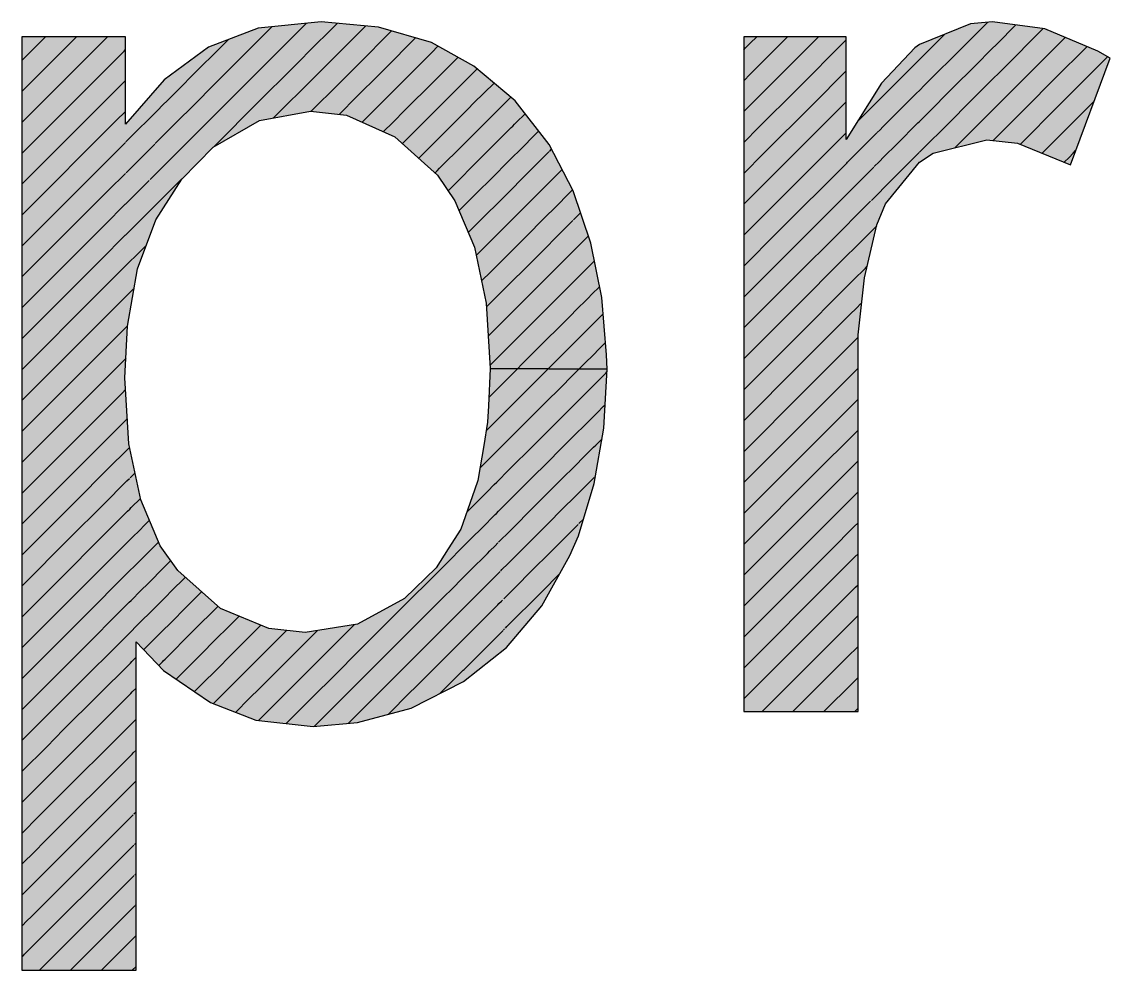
# Model space of a CAD drawing. Extents: x -15895 to 12929, y -2522 to 15173.
# Drawn here: x -9002.46 to -8990.01, y 11062.97 to 11073.81 of the extents above; entities that cross this region are included whole.
import ezdxf

# ---------------------------------------------------------------- set-up
doc = ezdxf.new("R2010")
doc.units = 0
doc.layers.add('MTH-CARIMBO-TXT1', color=1, linetype='Continuous')

msp = doc.modelspace()

# ---------------------------------------------------------------- linework, layer by layer
at = {"layer": 'MTH-CARIMBO-TXT1', "linetype": 'Continuous'}
for p, q in [((-8991.591, 11073.632), (-8991.415, 11073.808)), ((-8999.755, 11073.601), (-8999.601, 11073.754)), ((-8999.75, 11073.252), (-8999.206, 11073.796)), ((-8998.996, 11073.652), (-8998.852, 11073.796)), ((-8998.92, 11073.375), (-8998.528, 11073.766)), ((-8998.357, 11073.584), (-8998.232, 11073.709)), ((-8991.308, 11073.562), (-8991.093, 11073.776)), ((-8991.248, 11073.268), (-8990.783, 11073.734)), ((-9002.461, 11072.662), (-9001.482, 11073.641)), ((-9002.461, 11073.015), (-9001.835, 11073.641)), ((-9002.461, 11073.369), (-9002.189, 11073.641)), ((-9000.318, 11073.39), (-9000.102, 11073.606)), ((-8999.842, 11073.513), (-8999.755, 11073.601)), ((-8999.376, 11073.272), (-8999.066, 11073.582)), ((-8999.066, 11073.582), (-8998.996, 11073.652)), ((-8998.492, 11073.448), (-8998.357, 11073.584)), ((-8998.311, 11073.276), (-8997.959, 11073.628)), ((-8994.184, 11073.514), (-8994.131, 11073.567)), ((-8994.131, 11073.567), (-8994.057, 11073.641)), ((-8993.955, 11073.39), (-8993.704, 11073.641)), ((-8993.778, 11073.213), (-8993.35, 11073.641)), ((-8993.601, 11073.036), (-8993.033, 11073.605)), ((-8992.177, 11073.4), (-8991.907, 11073.67)), ((-8991.686, 11073.537), (-8991.591, 11073.632)), ((-8991.375, 11073.495), (-8991.308, 11073.562)), ((-8990.71, 11073.453), (-8990.529, 11073.633)), ((-9002.461, 11072.308), (-9001.291, 11073.478)), ((-9001.291, 11073.478), (-9001.273, 11073.496)), ((-9000.303, 11073.052), (-8999.842, 11073.513)), ((-8998.844, 11073.097), (-8998.492, 11073.448)), ((-8997.851, 11073.383), (-8997.772, 11073.462)), ((-8997.772, 11073.462), (-8997.702, 11073.532)), ((-8994.206, 11073.493), (-8994.184, 11073.514)), ((-8992.137, 11073.086), (-8991.686, 11073.537)), ((-8991.548, 11073.322), (-8991.375, 11073.495)), ((-8990.866, 11073.297), (-8990.71, 11073.453)), ((-8990.654, 11073.155), (-8990.28, 11073.529)), ((-9000.791, 11072.917), (-9000.359, 11073.349)), ((-9000.359, 11073.349), (-9000.318, 11073.39)), ((-8999.113, 11073.181), (-8998.92, 11073.375)), ((-8998.265, 11072.969), (-8997.851, 11073.383)), ((-8997.757, 11073.123), (-8997.474, 11073.406)), ((-8994.133, 11073.212), (-8993.955, 11073.39)), ((-8992.291, 11073.286), (-8992.241, 11073.336)), ((-8992.241, 11073.336), (-8992.196, 11073.381)), ((-8992.196, 11073.381), (-8992.177, 11073.4)), ((-8991.829, 11073.041), (-8991.548, 11073.322)), ((-8990.213, 11073.243), (-8990.044, 11073.412)), ((-9000.058, 11072.944), (-8999.75, 11073.252)), ((-8999.745, 11072.903), (-8999.376, 11073.272)), ((-8999.581, 11072.714), (-8999.113, 11073.181)), ((-8998.694, 11072.893), (-8998.311, 11073.276)), ((-8997.742, 11072.785), (-8997.326, 11073.201)), ((-8997.326, 11073.201), (-8997.302, 11073.224)), ((-8997.302, 11073.224), (-8997.291, 11073.236)), ((-8997.291, 11073.236), (-8997.253, 11073.273)), ((-8994.206, 11073.139), (-8994.133, 11073.212)), ((-8994.082, 11072.909), (-8993.778, 11073.213)), ((-8993.424, 11072.86), (-8993.033, 11073.251)), ((-8992.624, 11072.953), (-8992.291, 11073.286)), ((-8991.394, 11073.123), (-8991.248, 11073.268)), ((-8991.188, 11072.975), (-8990.866, 11073.297)), ((-8990.598, 11072.858), (-8990.213, 11073.243)), ((-9002.461, 11071.955), (-9001.335, 11073.08)), ((-9001.335, 11073.08), (-9001.274, 11073.142)), ((-8999.152, 11072.789), (-8998.844, 11073.097)), ((-8998.076, 11072.804), (-8997.757, 11073.123)), ((-8997.29, 11072.884), (-8997.061, 11073.112)), ((-8992.196, 11073.027), (-8992.137, 11073.086)), ((-8991.504, 11073.012), (-8991.394, 11073.123)), ((-8990.977, 11072.832), (-8990.654, 11073.155)), ((-9000.449, 11072.906), (-9000.303, 11073.052)), ((-9000.287, 11072.714), (-9000.058, 11072.944)), ((-8998.569, 11072.665), (-8998.265, 11072.969)), ((-8997.288, 11072.531), (-8996.869, 11072.95)), ((-8994.031, 11072.607), (-8993.601, 11073.036)), ((-8992.645, 11072.932), (-8992.635, 11072.942)), ((-8992.635, 11072.942), (-8992.624, 11072.953)), ((-8992.373, 11072.85), (-8992.228, 11072.996)), ((-8992.228, 11072.996), (-8992.196, 11073.027)), ((-8992.097, 11072.772), (-8991.829, 11073.041)), ((-8991.972, 11072.544), (-8991.504, 11073.012)), ((-8991.412, 11072.751), (-8991.188, 11072.975)), ((-9001.271, 11072.438), (-9000.88, 11072.829)), ((-9000.877, 11072.831), (-9000.85, 11072.859)), ((-9000.85, 11072.859), (-9000.791, 11072.917)), ((-9000.738, 11072.617), (-9000.449, 11072.906)), ((-9000.266, 11072.382), (-8999.745, 11072.903)), ((-8998.833, 11072.754), (-8998.768, 11072.819)), ((-8998.768, 11072.819), (-8998.694, 11072.893)), ((-8997.504, 11072.669), (-8997.36, 11072.813)), ((-8997.36, 11072.813), (-8997.29, 11072.884)), ((-8994.206, 11072.785), (-8994.082, 11072.909)), ((-8993.979, 11072.305), (-8993.424, 11072.86)), ((-8993.248, 11072.683), (-8993.033, 11072.898)), ((-8992.905, 11072.672), (-8992.646, 11072.931)), ((-8992.613, 11072.61), (-8992.373, 11072.85)), ((-8991.128, 11072.681), (-8990.977, 11072.832)), ((-8991.045, 11072.411), (-8990.598, 11072.858)), ((-8990.326, 11072.777), (-8990.198, 11072.904)), ((-9001.38, 11072.682), (-9001.275, 11072.787)), ((-9000.539, 11072.462), (-9000.287, 11072.714)), ((-8998.219, 11072.661), (-8998.076, 11072.804)), ((-8998.108, 11072.419), (-8997.742, 11072.785)), ((-8996.807, 11072.659), (-8996.705, 11072.761)), ((-8993.928, 11072.002), (-8993.248, 11072.683)), ((-8992.196, 11072.674), (-8992.097, 11072.772)), ((-8991.791, 11072.372), (-8991.46, 11072.702)), ((-8991.46, 11072.702), (-8991.412, 11072.751)), ((-8990.542, 11072.56), (-8990.326, 11072.777)), ((-9002.461, 11071.601), (-9001.38, 11072.682)), ((-9000.873, 11072.482), (-9000.738, 11072.617)), ((-8998.324, 11072.556), (-8998.219, 11072.661)), ((-8997.727, 11072.446), (-8997.504, 11072.669)), ((-8996.921, 11072.545), (-8996.864, 11072.602)), ((-8996.864, 11072.602), (-8996.847, 11072.619)), ((-8996.847, 11072.619), (-8996.825, 11072.641)), ((-8996.825, 11072.641), (-8996.807, 11072.659)), ((-8996.789, 11072.323), (-8996.551, 11072.562)), ((-8994.206, 11072.432), (-8994.031, 11072.607)), ((-8992.679, 11072.545), (-8992.647, 11072.577)), ((-8992.647, 11072.577), (-8992.613, 11072.61)), ((-8992.455, 11072.414), (-8992.214, 11072.656)), ((-8992.214, 11072.656), (-8992.196, 11072.674)), ((-8991.356, 11072.453), (-8991.128, 11072.681)), ((-8990.794, 11072.309), (-8990.542, 11072.56)), ((-9000.936, 11072.419), (-9000.873, 11072.482)), ((-9000.685, 11072.317), (-9000.539, 11072.462)), ((-8997.922, 11072.251), (-8997.727, 11072.446)), ((-8997.418, 11072.401), (-8997.288, 11072.531)), ((-8997.287, 11072.179), (-8996.921, 11072.545)), ((-8993.877, 11071.7), (-8993.071, 11072.506)), ((-8993.071, 11072.506), (-8993.033, 11072.544)), ((-8993.017, 11072.206), (-8992.683, 11072.541)), ((-8992.196, 11072.32), (-8992.058, 11072.458)), ((-8992.058, 11072.458), (-8991.972, 11072.544)), ((-9001.424, 11072.285), (-9001.275, 11072.433)), ((-9001.268, 11072.087), (-9000.941, 11072.414)), ((-9000.896, 11072.106), (-9000.685, 11072.317)), ((-8997.683, 11072.137), (-8997.418, 11072.401)), ((-8996.83, 11072.282), (-8996.789, 11072.323)), ((-8996.772, 11071.987), (-8996.433, 11072.326)), ((-8996.428, 11072.331), (-8996.404, 11072.355)), ((-8992.602, 11072.268), (-8992.455, 11072.414)), ((-8992.537, 11071.979), (-8992.2, 11072.316)), ((-8990.486, 11072.262), (-8990.438, 11072.31)), ((-8990.438, 11072.31), (-8990.41, 11072.339)), ((-9002.461, 11071.248), (-9001.424, 11072.285)), ((-8997.057, 11072.056), (-8996.923, 11072.19)), ((-8996.923, 11072.19), (-8996.883, 11072.229)), ((-8996.883, 11072.229), (-8996.83, 11072.282)), ((-8994.206, 11072.078), (-8993.979, 11072.305)), ((-8993.826, 11071.398), (-8993.027, 11072.196)), ((-8993.027, 11072.196), (-8993.017, 11072.206)), ((-8992.713, 11072.157), (-8992.658, 11072.211)), ((-8992.658, 11072.211), (-8992.602, 11072.268)), ((-8990.542, 11072.206), (-8990.486, 11072.262)), ((-9001.468, 11071.887), (-9001.276, 11072.079)), ((-9000.994, 11072.007), (-9000.896, 11072.106)), ((-8997.737, 11072.082), (-8997.712, 11072.108)), ((-8997.712, 11072.108), (-8997.683, 11072.137)), ((-8997.476, 11071.99), (-8997.287, 11072.179)), ((-8996.411, 11071.994), (-8996.283, 11072.122)), ((-8992.997, 11071.873), (-8992.719, 11072.151)), ((-9001.264, 11071.737), (-9001.003, 11071.998)), ((-9000.918, 11071.73), (-9000.631, 11072.017)), ((-8997.586, 11071.88), (-8997.476, 11071.99)), ((-8997.286, 11071.827), (-8997.057, 11072.056)), ((-8996.836, 11071.923), (-8996.772, 11071.987)), ((-8996.754, 11071.652), (-8996.439, 11071.966)), ((-8996.439, 11071.966), (-8996.411, 11071.994)), ((-8994.206, 11071.725), (-8993.928, 11072.002)), ((-8992.591, 11071.925), (-8992.537, 11071.979)), ((-9002.461, 11070.894), (-9001.468, 11071.887)), ((-8997.46, 11071.653), (-8997.286, 11071.827)), ((-8996.981, 11071.778), (-8996.92, 11071.839)), ((-8996.92, 11071.839), (-8996.836, 11071.923)), ((-8996.394, 11071.658), (-8996.162, 11071.89)), ((-8993.774, 11071.095), (-8993.02, 11071.85)), ((-8993.02, 11071.85), (-8992.997, 11071.873)), ((-8992.746, 11071.77), (-8992.67, 11071.846)), ((-8992.67, 11071.846), (-8992.591, 11071.925)), ((-9001.513, 11071.489), (-9001.277, 11071.725)), ((-9001.275, 11071.726), (-9001.264, 11071.737)), ((-9001.053, 11071.595), (-9000.918, 11071.73)), ((-8997.192, 11071.567), (-8996.981, 11071.778)), ((-8994.206, 11071.371), (-8993.877, 11071.7)), ((-8992.977, 11071.539), (-8992.756, 11071.761)), ((-9001.261, 11071.387), (-9001.065, 11071.583)), ((-9001.065, 11071.583), (-9001.053, 11071.595)), ((-8997.285, 11071.474), (-8997.192, 11071.567)), ((-8996.956, 11071.45), (-8996.841, 11071.564)), ((-8996.841, 11071.564), (-8996.754, 11071.652)), ((-8996.736, 11071.316), (-8996.444, 11071.607)), ((-8996.444, 11071.607), (-8996.394, 11071.658)), ((-8996.151, 11071.548), (-8996.071, 11071.627)), ((-9002.461, 11070.541), (-9001.513, 11071.489)), ((-8997.355, 11071.404), (-8997.285, 11071.474)), ((-8997.039, 11071.366), (-8996.956, 11071.45)), ((-8996.377, 11071.322), (-8996.159, 11071.54)), ((-8993.723, 11070.793), (-8993.013, 11071.503)), ((-8993.013, 11071.503), (-8992.977, 11071.539)), ((-8992.78, 11071.383), (-8992.684, 11071.478)), ((-9001.557, 11071.091), (-9001.277, 11071.371)), ((-9001.276, 11071.372), (-9001.261, 11071.387)), ((-8997.264, 11071.141), (-8997.039, 11071.366)), ((-8996.847, 11071.205), (-8996.736, 11071.316)), ((-8996.45, 11071.248), (-8996.377, 11071.322)), ((-8996.145, 11071.199), (-8995.982, 11071.363)), ((-8994.206, 11071.018), (-8993.826, 11071.398)), ((-8992.957, 11071.206), (-8992.792, 11071.371)), ((-8992.792, 11071.371), (-8992.78, 11071.383)), ((-9001.111, 11071.183), (-9001.039, 11071.255)), ((-8996.992, 11071.06), (-8996.847, 11071.205)), ((-8996.718, 11070.98), (-8996.45, 11071.248)), ((-8996.162, 11071.183), (-8996.145, 11071.199)), ((-8993.006, 11071.157), (-8992.957, 11071.206)), ((-9002.461, 11070.187), (-9001.557, 11071.091)), ((-9001.258, 11071.037), (-9001.126, 11071.168)), ((-9001.126, 11071.168), (-9001.111, 11071.183)), ((-8996.36, 11070.985), (-8996.162, 11071.183)), ((-8995.951, 11071.041), (-8995.913, 11071.079)), ((-8994.206, 11070.664), (-8993.774, 11071.095)), ((-8993.672, 11070.491), (-8993.006, 11071.157)), ((-9001.601, 11070.693), (-9001.278, 11071.016)), ((-9001.277, 11071.017), (-9001.258, 11071.037)), ((-8997.203, 11070.849), (-8997.098, 11070.954)), ((-8997.098, 11070.954), (-8996.992, 11071.06)), ((-8996.853, 11070.846), (-8996.718, 11070.98)), ((-8996.456, 11070.889), (-8996.36, 11070.985)), ((-8996.14, 11070.851), (-8995.965, 11071.027)), ((-8995.965, 11071.027), (-8995.951, 11071.041)), ((-8992.937, 11070.872), (-8992.829, 11070.981)), ((-8992.829, 11070.981), (-8992.814, 11070.995)), ((-8992.814, 11070.995), (-8992.793, 11071.017)), ((-8997.028, 11070.67), (-8996.853, 11070.846)), ((-8996.7, 11070.644), (-8996.456, 11070.889)), ((-8996.342, 11070.649), (-8996.165, 11070.826)), ((-8996.165, 11070.826), (-8996.14, 11070.851)), ((-8992.999, 11070.81), (-8992.937, 11070.872)), ((-9002.461, 11069.833), (-9001.601, 11070.693)), ((-9001.254, 11070.687), (-9001.188, 11070.753)), ((-9001.188, 11070.753), (-9001.177, 11070.764)), ((-8995.98, 11070.657), (-8995.946, 11070.692)), ((-8995.946, 11070.692), (-8995.852, 11070.785)), ((-8994.206, 11070.311), (-8993.723, 11070.793)), ((-8993.621, 11070.188), (-8992.999, 11070.81)), ((-9001.645, 11070.296), (-9001.279, 11070.662)), ((-9001.278, 11070.663), (-9001.254, 11070.687)), ((-8997.147, 11070.552), (-8997.028, 11070.67)), ((-8996.858, 11070.487), (-8996.7, 11070.644)), ((-8996.461, 11070.53), (-8996.342, 11070.649)), ((-8996.135, 11070.503), (-8995.98, 11070.657)), ((-8992.917, 11070.539), (-8992.865, 11070.591)), ((-8997.064, 11070.281), (-8996.858, 11070.487)), ((-8996.683, 11070.309), (-8996.461, 11070.53)), ((-8996.325, 11070.312), (-8996.168, 11070.469)), ((-8996.168, 11070.469), (-8996.135, 11070.503)), ((-8995.941, 11070.343), (-8995.836, 11070.448)), ((-8995.836, 11070.448), (-8995.824, 11070.46)), ((-8995.824, 11070.46), (-8995.812, 11070.472)), ((-8994.206, 11069.957), (-8993.672, 11070.491)), ((-8993.57, 11069.886), (-8992.992, 11070.464)), ((-8992.992, 11070.464), (-8992.917, 11070.539)), ((-9001.279, 11070.308), (-9001.251, 11070.337)), ((-8995.996, 11070.288), (-8995.941, 11070.343)), ((-9002.461, 11069.48), (-9001.645, 11070.296)), ((-9001.69, 11069.898), (-9001.279, 11070.308)), ((-8997.127, 11070.218), (-8997.064, 11070.281)), ((-8996.864, 11070.127), (-8996.683, 11070.309)), ((-8996.467, 11070.171), (-8996.325, 11070.312)), ((-8996.129, 11070.155), (-8995.996, 11070.288)), ((-8992.984, 11070.118), (-8992.898, 11070.204)), ((-8997.1, 11069.891), (-8996.864, 11070.127)), ((-8996.665, 11069.973), (-8996.467, 11070.171)), ((-8996.308, 11069.976), (-8996.171, 11070.113)), ((-8996.171, 11070.113), (-8996.129, 11070.155)), ((-8995.936, 11069.994), (-8995.851, 11070.079)), ((-8995.851, 11070.079), (-8995.819, 11070.112)), ((-8995.819, 11070.112), (-8995.786, 11070.145)), ((-8994.206, 11069.603), (-8993.621, 11070.188)), ((-8993.518, 11069.584), (-8992.984, 11070.118)), ((-9001.734, 11069.5), (-9001.28, 11069.954)), ((-9001.28, 11069.954), (-9001.269, 11069.965)), ((-8996.869, 11069.768), (-8996.665, 11069.973)), ((-8996.472, 11069.812), (-8996.308, 11069.976)), ((-8996.012, 11069.919), (-8995.936, 11069.994)), ((-9002.461, 11069.126), (-9001.69, 11069.898)), ((-8996.124, 11069.806), (-8996.012, 11069.919)), ((-8994.206, 11069.25), (-8993.57, 11069.886)), ((-8992.977, 11069.771), (-8992.898, 11069.85)), ((-8997.087, 11069.551), (-8996.869, 11069.768)), ((-8996.647, 11069.637), (-8996.472, 11069.812)), ((-8996.291, 11069.639), (-8996.175, 11069.756)), ((-8996.175, 11069.756), (-8996.124, 11069.806)), ((-8995.932, 11069.645), (-8995.867, 11069.71)), ((-8995.867, 11069.71), (-8995.813, 11069.764)), ((-8995.813, 11069.764), (-8995.782, 11069.795)), ((-8995.782, 11069.795), (-8995.769, 11069.808)), ((-8993.467, 11069.281), (-8992.977, 11069.771)), ((-9001.31, 11069.57), (-9001.278, 11069.602)), ((-8996.875, 11069.409), (-8996.647, 11069.637)), ((-8996.478, 11069.452), (-8996.291, 11069.639)), ((-8996.027, 11069.55), (-8995.932, 11069.645)), ((-8994.206, 11068.896), (-8993.518, 11069.584)), ((-9002.461, 11068.773), (-9001.734, 11069.5)), ((-9001.778, 11069.102), (-9001.31, 11069.57)), ((-8997.12, 11069.517), (-8997.087, 11069.551)), ((-8996.629, 11069.301), (-8996.478, 11069.452)), ((-8996.178, 11069.399), (-8996.119, 11069.458)), ((-8996.119, 11069.458), (-8996.027, 11069.55)), ((-8992.97, 11069.425), (-8992.898, 11069.497)), ((-8997.068, 11069.217), (-8996.875, 11069.409)), ((-8996.274, 11069.303), (-8996.178, 11069.399)), ((-8995.927, 11069.296), (-8995.882, 11069.341)), ((-8995.882, 11069.341), (-8995.808, 11069.415)), ((-8995.808, 11069.415), (-8995.795, 11069.428)), ((-8993.416, 11068.979), (-8992.97, 11069.425)), ((-9001.385, 11069.142), (-9001.271, 11069.255)), ((-9001.271, 11069.255), (-9001.253, 11069.274)), ((-8997.107, 11069.177), (-8997.068, 11069.217)), ((-8996.88, 11069.05), (-8996.629, 11069.301)), ((-8996.484, 11069.093), (-8996.274, 11069.303)), ((-8996.043, 11069.18), (-8995.927, 11069.296)), ((-8994.206, 11068.543), (-8993.467, 11069.281)), ((-9002.461, 11068.419), (-9001.778, 11069.102)), ((-9001.822, 11068.704), (-9001.385, 11069.142)), ((-8997.151, 11069.133), (-8997.128, 11069.156)), ((-8997.128, 11069.156), (-8997.107, 11069.177)), ((-8996.611, 11068.966), (-8996.484, 11069.093)), ((-8996.181, 11069.042), (-8996.114, 11069.11)), ((-8996.114, 11069.11), (-8996.043, 11069.18)), ((-8993.365, 11068.677), (-8992.963, 11069.078)), ((-8992.963, 11069.078), (-8992.898, 11069.143)), ((-8997.048, 11068.883), (-8996.88, 11069.05)), ((-8996.886, 11068.691), (-8996.611, 11068.966)), ((-8996.489, 11068.734), (-8996.257, 11068.966)), ((-8996.257, 11068.966), (-8996.181, 11069.042)), ((-8995.922, 11068.948), (-8995.898, 11068.972)), ((-8995.898, 11068.972), (-8995.826, 11069.044)), ((-8994.206, 11068.189), (-8993.416, 11068.979)), ((-9001.46, 11068.714), (-9001.265, 11068.908)), ((-9001.265, 11068.908), (-9001.235, 11068.938)), ((-8997.157, 11068.773), (-8997.1, 11068.83)), ((-8997.1, 11068.83), (-8997.082, 11068.848)), ((-8997.082, 11068.848), (-8997.048, 11068.883)), ((-8996.059, 11068.811), (-8995.922, 11068.948)), ((-9002.461, 11068.066), (-9001.822, 11068.704)), ((-9001.867, 11068.306), (-9001.46, 11068.714)), ((-8997.223, 11068.708), (-8997.157, 11068.773)), ((-8996.594, 11068.63), (-8996.489, 11068.734)), ((-8996.184, 11068.686), (-8996.108, 11068.761)), ((-8996.108, 11068.761), (-8996.059, 11068.811)), ((-8993.313, 11068.374), (-8992.956, 11068.732)), ((-8992.956, 11068.732), (-8992.898, 11068.79)), ((-9001.258, 11068.561), (-9001.23, 11068.589)), ((-9001.222, 11068.598), (-9001.166, 11068.654)), ((-8997.028, 11068.549), (-8996.886, 11068.691)), ((-8996.892, 11068.332), (-8996.594, 11068.63)), ((-8996.495, 11068.375), (-8996.24, 11068.63)), ((-8996.24, 11068.63), (-8996.184, 11068.686)), ((-8996.074, 11068.442), (-8995.917, 11068.599)), ((-8995.913, 11068.603), (-8995.902, 11068.614)), ((-8994.206, 11067.836), (-8993.365, 11068.677)), ((-9001.534, 11068.285), (-9001.258, 11068.561)), ((-8997.211, 11068.365), (-8997.121, 11068.456)), ((-8997.121, 11068.456), (-8997.073, 11068.504)), ((-8997.073, 11068.504), (-8997.058, 11068.519)), ((-8997.058, 11068.519), (-8997.028, 11068.549)), ((-9001.209, 11068.257), (-9001.105, 11068.361)), ((-8997.257, 11068.32), (-8997.211, 11068.365)), ((-8997.009, 11068.215), (-8996.892, 11068.332)), ((-8996.576, 11068.294), (-8996.495, 11068.375)), ((-8996.223, 11068.294), (-8996.187, 11068.329)), ((-8996.187, 11068.329), (-8996.103, 11068.413)), ((-8996.103, 11068.413), (-8996.074, 11068.442)), ((-8994.206, 11067.482), (-8993.313, 11068.374)), ((-8993.262, 11068.072), (-8992.949, 11068.385)), ((-8992.949, 11068.385), (-8992.898, 11068.436)), ((-9002.461, 11067.712), (-9001.867, 11068.306)), ((-9001.911, 11067.909), (-9001.534, 11068.285)), ((-9001.609, 11067.857), (-9001.252, 11068.214)), ((-9001.252, 11068.214), (-9001.226, 11068.24)), ((-9001.226, 11068.24), (-9001.209, 11068.257)), ((-8997.372, 11068.204), (-8997.295, 11068.282)), ((-8997.295, 11068.282), (-8997.257, 11068.32)), ((-8997.033, 11068.19), (-8997.009, 11068.215)), ((-8996.897, 11067.973), (-8996.576, 11068.294)), ((-8996.5, 11068.016), (-8996.223, 11068.294)), ((-9001.062, 11068.051), (-9001.001, 11068.111)), ((-8997.16, 11068.064), (-8997.085, 11068.138)), ((-8997.085, 11068.138), (-8997.046, 11068.178)), ((-8997.046, 11068.178), (-8997.033, 11068.19)), ((-8996.09, 11068.073), (-8996.039, 11068.124)), ((-8992.942, 11068.039), (-8992.898, 11068.082)), ((-9001.197, 11067.916), (-9001.112, 11068)), ((-9001.112, 11068), (-9001.062, 11068.051)), ((-8997.317, 11067.907), (-8997.197, 11068.026)), ((-8997.197, 11068.026), (-8997.16, 11068.064)), ((-8996.989, 11067.881), (-8996.897, 11067.973)), ((-8996.903, 11067.614), (-8996.558, 11067.958)), ((-8996.558, 11067.958), (-8996.5, 11068.016)), ((-8996.506, 11067.657), (-8996.206, 11067.957)), ((-8996.206, 11067.957), (-8996.191, 11067.972)), ((-8996.191, 11067.972), (-8996.098, 11068.065)), ((-8994.206, 11067.129), (-8993.262, 11068.072)), ((-8993.211, 11067.77), (-8992.942, 11068.039)), ((-9002.461, 11067.359), (-9001.911, 11067.909)), ((-9001.955, 11067.511), (-9001.609, 11067.857)), ((-9001.683, 11067.429), (-9001.245, 11067.867)), ((-9001.245, 11067.867), (-9001.221, 11067.892)), ((-9001.221, 11067.892), (-9001.197, 11067.916)), ((-9001.02, 11067.739), (-9000.895, 11067.864)), ((-8997.437, 11067.787), (-8997.317, 11067.907)), ((-8997.049, 11067.82), (-8997.018, 11067.852)), ((-8997.008, 11067.862), (-8996.989, 11067.881)), ((-9001.124, 11067.635), (-9001.02, 11067.739)), ((-8997.57, 11067.653), (-8997.437, 11067.787)), ((-8997.338, 11067.532), (-8997.137, 11067.733)), ((-8997.137, 11067.733), (-8997.108, 11067.762)), ((-8997.108, 11067.762), (-8997.049, 11067.82)), ((-8994.206, 11066.775), (-8993.211, 11067.77)), ((-8992.935, 11067.693), (-8992.898, 11067.729)), ((-9001.184, 11067.574), (-9001.124, 11067.635)), ((-9000.87, 11067.536), (-9000.755, 11067.65)), ((-8997.711, 11067.512), (-8997.57, 11067.653)), ((-8996.97, 11067.547), (-8996.903, 11067.614)), ((-8996.908, 11067.254), (-8996.54, 11067.623)), ((-8996.54, 11067.623), (-8996.506, 11067.657)), ((-8993.16, 11067.467), (-8992.935, 11067.693)), ((-9002.461, 11067.005), (-9001.955, 11067.511)), ((-9001.758, 11067.001), (-9001.239, 11067.52)), ((-9001.239, 11067.52), (-9001.216, 11067.543)), ((-9001.216, 11067.543), (-9001.184, 11067.574)), ((-9000.978, 11067.427), (-9000.87, 11067.536)), ((-9000.643, 11067.408), (-9000.59, 11067.461)), ((-8998.079, 11067.145), (-8997.739, 11067.484)), ((-8997.739, 11067.484), (-8997.711, 11067.512)), ((-8997.431, 11067.439), (-8997.338, 11067.532)), ((-8997.077, 11067.439), (-8997.056, 11067.46)), ((-8997.056, 11067.46), (-8997.013, 11067.503)), ((-8997.013, 11067.503), (-8996.991, 11067.526)), ((-8996.983, 11067.533), (-8996.97, 11067.547)), ((-8996.512, 11067.298), (-8996.311, 11067.499)), ((-8994.206, 11066.421), (-8993.16, 11067.467)), ((-9001.999, 11067.113), (-9001.683, 11067.429)), ((-9001.136, 11067.269), (-9000.978, 11067.427)), ((-9000.861, 11067.191), (-9000.702, 11067.349)), ((-9000.702, 11067.349), (-9000.643, 11067.408)), ((-8997.642, 11067.227), (-8997.533, 11067.336)), ((-8997.533, 11067.336), (-8997.431, 11067.439)), ((-8997.36, 11067.157), (-8997.077, 11067.439)), ((-8993.109, 11067.165), (-8992.928, 11067.346)), ((-8992.928, 11067.346), (-8992.898, 11067.375)), ((-9001.211, 11067.194), (-9001.172, 11067.233)), ((-9001.172, 11067.233), (-9001.136, 11067.269)), ((-9000.573, 11067.125), (-9000.403, 11067.295)), ((-8997.815, 11067.055), (-8997.642, 11067.227)), ((-8996.95, 11067.213), (-8996.908, 11067.254)), ((-8996.914, 11066.895), (-8996.522, 11067.287)), ((-8996.522, 11067.287), (-8996.512, 11067.298)), ((-9002.461, 11066.652), (-9001.999, 11067.113)), ((-9001.832, 11066.573), (-9001.232, 11067.173)), ((-9001.232, 11067.173), (-9001.211, 11067.194)), ((-9001.148, 11066.904), (-9000.936, 11067.115)), ((-9000.936, 11067.115), (-9000.861, 11067.191)), ((-9000.762, 11066.936), (-9000.573, 11067.125)), ((-9000.503, 11066.842), (-9000.217, 11067.128)), ((-8998.621, 11066.602), (-8998.129, 11067.094)), ((-8998.129, 11067.094), (-8998.079, 11067.145)), ((-8997.497, 11067.019), (-8997.425, 11067.091)), ((-8997.425, 11067.091), (-8997.36, 11067.157)), ((-8997.381, 11066.782), (-8997.017, 11067.145)), ((-8997.017, 11067.145), (-8997.004, 11067.159)), ((-8997.004, 11067.159), (-8996.977, 11067.185)), ((-8996.977, 11067.185), (-8996.963, 11067.199)), ((-8994.206, 11066.068), (-8993.109, 11067.165)), ((-9002.044, 11066.715), (-9001.758, 11067.001)), ((-9000.117, 11066.874), (-8999.976, 11067.015)), ((-8998.059, 11066.811), (-8997.815, 11067.055)), ((-8997.574, 11066.943), (-8997.497, 11067.019)), ((-8993.057, 11066.863), (-8992.92, 11067)), ((-8992.92, 11067), (-8992.898, 11067.022)), ((-9001.226, 11066.826), (-9001.206, 11066.845)), ((-9001.206, 11066.845), (-9001.16, 11066.892)), ((-9001.16, 11066.892), (-9001.148, 11066.904)), ((-9000.895, 11066.804), (-9000.852, 11066.847)), ((-9000.852, 11066.847), (-9000.762, 11066.936)), ((-9000.821, 11066.523), (-9000.503, 11066.842)), ((-9000.225, 11066.766), (-9000.117, 11066.874)), ((-9000.032, 11066.605), (-8999.727, 11066.91)), ((-8999.567, 11066.717), (-8999.433, 11066.851)), ((-8999.21, 11066.721), (-8999.08, 11066.85)), ((-8999.182, 11066.394), (-8998.658, 11066.919)), ((-8997.891, 11066.625), (-8997.574, 11066.943)), ((-8997.403, 11066.406), (-8996.958, 11066.852)), ((-8996.952, 11066.857), (-8996.942, 11066.868)), ((-8996.931, 11066.879), (-8996.914, 11066.895)), ((-8993.996, 11065.924), (-8993.057, 11066.863)), ((-9002.461, 11066.298), (-9002.044, 11066.715)), ((-9001.907, 11066.145), (-9001.226, 11066.826)), ((-9001.066, 11066.632), (-9000.895, 11066.804)), ((-9000.433, 11066.558), (-9000.225, 11066.766)), ((-8999.675, 11066.609), (-8999.567, 11066.717)), ((-8999.456, 11066.474), (-8999.21, 11066.721)), ((-8998.345, 11066.525), (-8998.059, 11066.811)), ((-8997.461, 11066.702), (-8997.419, 11066.744)), ((-8997.419, 11066.744), (-8997.381, 11066.782)), ((-9000.266, 11066.371), (-9000.032, 11066.605)), ((-8999.947, 11066.337), (-8999.675, 11066.609)), ((-8998.867, 11066.356), (-8998.621, 11066.602)), ((-8998.039, 11066.477), (-8997.891, 11066.625)), ((-8997.967, 11066.196), (-8997.505, 11066.658)), ((-8997.505, 11066.658), (-8997.461, 11066.702)), ((-8993.006, 11066.56), (-8992.913, 11066.653)), ((-8992.913, 11066.653), (-8992.898, 11066.668)), ((-9002.088, 11066.317), (-9001.832, 11066.573)), ((-9001.982, 11065.717), (-9001.219, 11066.479)), ((-9001.219, 11066.479), (-9001.202, 11066.497)), ((-9001.202, 11066.497), (-9001.154, 11066.545)), ((-9000.894, 11066.451), (-9000.853, 11066.492)), ((-9000.853, 11066.492), (-9000.843, 11066.502)), ((-9000.843, 11066.502), (-9000.821, 11066.523)), ((-9000.695, 11066.296), (-9000.433, 11066.558)), ((-8999.733, 11066.197), (-8999.456, 11066.474)), ((-8998.621, 11066.249), (-8998.345, 11066.525)), ((-8998.561, 11065.955), (-8998.039, 11066.477)), ((-8993.643, 11065.924), (-8993.006, 11066.56)), ((-9000.363, 11066.275), (-9000.266, 11066.371)), ((-9000.269, 11066.015), (-8999.947, 11066.337)), ((-8999.346, 11066.231), (-8999.182, 11066.394)), ((-8999.155, 11066.068), (-8998.867, 11066.356)), ((-8997.68, 11066.13), (-8997.436, 11066.373)), ((-8997.436, 11066.373), (-8997.424, 11066.385)), ((-8997.424, 11066.385), (-8997.413, 11066.396)), ((-8997.413, 11066.396), (-8997.403, 11066.406)), ((-9002.461, 11065.944), (-9002.088, 11066.317)), ((-9000.485, 11066.153), (-9000.363, 11066.275)), ((-8999.754, 11065.823), (-8999.346, 11066.231)), ((-8999.117, 11065.753), (-8998.621, 11066.249)), ((-8993.289, 11065.924), (-8992.955, 11066.258)), ((-8992.955, 11066.258), (-8992.906, 11066.307)), ((-9002.132, 11065.92), (-9001.907, 11066.145)), ((-9002.056, 11065.288), (-9001.213, 11066.132)), ((-9001.213, 11066.132), (-9001.197, 11066.148)), ((-9001.197, 11066.148), (-9001.154, 11066.191)), ((-8999.863, 11066.068), (-8999.733, 11066.197)), ((-8998.273, 11065.89), (-8998.019, 11066.144)), ((-8998.019, 11066.144), (-8997.967, 11066.196)), ((-9000.015, 11065.916), (-8999.863, 11066.068)), ((-8999.437, 11065.787), (-8999.236, 11065.988)), ((-8999.236, 11065.988), (-8999.155, 11066.068)), ((-9002.461, 11065.591), (-9002.132, 11065.92)), ((-9001.192, 11065.799), (-9001.154, 11065.838)), ((-8998.729, 11065.787), (-8998.621, 11065.895)), ((-8998.621, 11065.895), (-8998.561, 11065.955)), ((-8992.936, 11065.924), (-8992.904, 11065.956)), ((-9002.176, 11065.522), (-9001.982, 11065.717)), ((-9002.131, 11064.86), (-9001.206, 11065.785)), ((-9001.206, 11065.785), (-9001.192, 11065.799)), ((-9002.461, 11065.237), (-9002.176, 11065.522)), ((-9001.187, 11065.45), (-9001.154, 11065.484)), ((-9002.205, 11064.432), (-9001.2, 11065.438)), ((-9001.2, 11065.438), (-9001.187, 11065.45)), ((-9002.221, 11065.124), (-9002.056, 11065.288)), ((-9002.461, 11064.884), (-9002.221, 11065.124)), ((-9002.28, 11064.004), (-9001.193, 11065.091)), ((-9001.193, 11065.091), (-9001.183, 11065.101)), ((-9001.183, 11065.101), (-9001.154, 11065.13)), ((-9002.265, 11064.726), (-9002.131, 11064.86)), ((-9002.461, 11064.53), (-9002.265, 11064.726)), ((-9002.355, 11063.576), (-9001.187, 11064.744)), ((-9001.178, 11064.753), (-9001.154, 11064.777)), ((-9002.429, 11063.148), (-9001.18, 11064.397)), ((-9002.309, 11064.328), (-9002.205, 11064.432)), ((-9001.173, 11064.404), (-9001.154, 11064.423)), ((-9002.461, 11064.177), (-9002.309, 11064.328)), ((-9002.354, 11063.93), (-9002.28, 11064.004)), ((-9002.258, 11062.965), (-9001.174, 11064.05)), ((-9001.168, 11064.055), (-9001.154, 11064.07)), ((-9002.461, 11063.823), (-9002.354, 11063.93)), ((-9001.905, 11062.965), (-9001.167, 11063.702)), ((-9001.164, 11063.706), (-9001.154, 11063.716)), ((-9002.461, 11063.47), (-9002.398, 11063.533)), ((-9002.398, 11063.533), (-9002.355, 11063.576)), ((-9001.551, 11062.965), (-9001.161, 11063.355)), ((-9002.461, 11063.116), (-9002.442, 11063.135)), ((-9002.442, 11063.135), (-9002.429, 11063.148)), ((-9001.197, 11062.965), (-9001.154, 11063.008))]:
    msp.add_line(p, q, dxfattribs=at)
for points in [[(-9001.273, 11072.64), (-9001.273, 11073.641), (-9002.461, 11073.641), (-9002.461, 11062.965), (-9001.154, 11062.965), (-9001.154, 11066.723), (-9000.84, 11066.394), (-9000.302, 11066.028), (-8999.786, 11065.827), (-8999.129, 11065.752), (-8998.621, 11065.797), (-8998.008, 11065.961), (-8997.411, 11066.267), (-8996.918, 11066.656), (-8996.514, 11067.134), (-8996.193, 11067.709), (-8996.096, 11067.933), (-8995.916, 11068.531), (-8995.804, 11069.166), (-8995.767, 11069.838), (-8997.104, 11069.846), (-8997.125, 11069.419), (-8997.134, 11069.233), (-8997.179, 11068.967), (-8997.246, 11068.568), (-8997.285, 11068.457), (-8997.441, 11068.008), (-8997.585, 11067.784), (-8997.724, 11067.567), (-8998.083, 11067.216), (-8998.621, 11066.925), (-8999.219, 11066.828), (-8999.637, 11066.873), (-9000.19, 11067.104), (-9000.675, 11067.537), (-9000.877, 11067.821), (-9001.101, 11068.344), (-9001.236, 11068.987), (-9001.281, 11069.741), (-9001.251, 11070.332), (-9001.139, 11070.989), (-9000.929, 11071.549), (-9000.631, 11072.012), (-9000.272, 11072.379), (-8999.742, 11072.685), (-8999.159, 11072.789), (-8998.748, 11072.745), (-8998.195, 11072.498), (-8997.709, 11072.057), (-8997.508, 11071.766), (-8997.284, 11071.235), (-8997.149, 11070.593), (-8997.104, 11069.846), (-8995.767, 11069.838), (-8995.775, 11070.003), (-8995.827, 11070.66), (-8995.954, 11071.28), (-8996.156, 11071.878), (-8996.432, 11072.408), (-8996.82, 11072.909), (-8997.291, 11073.305), (-8997.777, 11073.574), (-8998.382, 11073.753), (-8999.039, 11073.813), (-8999.756, 11073.738), (-9000.324, 11073.522), (-9000.832, 11073.148), (-9001.273, 11072.64)], [(-8991.359, 11073.813), (-8991.613, 11073.791), (-8992.196, 11073.551), (-8992.248, 11073.514), (-8992.629, 11073.111), (-8993.033, 11072.468), (-8993.033, 11073.641), (-8994.206, 11073.641), (-8994.206, 11065.924), (-8992.898, 11065.924), (-8992.898, 11069.965), (-8992.898, 11070.234), (-8992.824, 11070.884), (-8992.682, 11071.489), (-8992.585, 11071.729), (-8992.196, 11072.207), (-8992.039, 11072.311), (-8991.427, 11072.461), (-8991.075, 11072.423), (-8990.47, 11072.177), (-8990.015, 11073.395), (-8990.156, 11073.477), (-8990.762, 11073.731), (-8991.359, 11073.813)]]:
    msp.add_lwpolyline(points, dxfattribs=at)
for points in [[(-8999.756, 11073.738), (-8999.742, 11072.685), (-8999.039, 11073.813)], [(-8999.159, 11072.789), (-8999.039, 11073.813), (-8999.742, 11072.685)], [(-8998.748, 11072.745), (-8999.039, 11073.813), (-8999.159, 11072.789)], [(-8998.748, 11072.745), (-8998.382, 11073.753), (-8999.039, 11073.813)], [(-8991.613, 11073.791), (-8991.427, 11072.461), (-8991.359, 11073.813)], [(-8991.427, 11072.461), (-8991.075, 11072.423), (-8991.359, 11073.813)], [(-8991.359, 11073.813), (-8991.075, 11072.423), (-8990.762, 11073.731)], [(-9000.324, 11073.522), (-9000.272, 11072.379), (-8999.756, 11073.738)], [(-9000.272, 11072.379), (-8999.742, 11072.685), (-8999.756, 11073.738)], [(-8998.195, 11072.498), (-8998.382, 11073.753), (-8998.748, 11072.745)], [(-8998.195, 11072.498), (-8997.777, 11073.574), (-8998.382, 11073.753)], [(-8992.196, 11073.551), (-8992.039, 11072.311), (-8991.613, 11073.791)], [(-8992.039, 11072.311), (-8991.427, 11072.461), (-8991.613, 11073.791)], [(-8991.075, 11072.423), (-8990.47, 11072.177), (-8990.762, 11073.731)], [(-8990.762, 11073.731), (-8990.47, 11072.177), (-8990.156, 11073.477)], [(-9001.281, 11069.741), (-9001.273, 11073.641), (-9002.461, 11073.641)], [(-9001.281, 11069.741), (-9002.461, 11073.641), (-9001.154, 11062.965)], [(-9001.154, 11062.965), (-9002.461, 11073.641), (-9002.461, 11062.965)], [(-9001.281, 11069.741), (-9001.273, 11072.64), (-9001.273, 11073.641)], [(-8997.709, 11072.057), (-8997.777, 11073.574), (-8998.195, 11072.498)], [(-8997.709, 11072.057), (-8997.291, 11073.305), (-8997.777, 11073.574)], [(-8993.033, 11072.468), (-8993.033, 11073.641), (-8994.206, 11073.641)], [(-8993.033, 11072.468), (-8994.206, 11073.641), (-8992.898, 11065.924)], [(-8992.898, 11065.924), (-8994.206, 11073.641), (-8994.206, 11065.924)], [(-9000.832, 11073.148), (-9000.631, 11072.012), (-9000.324, 11073.522)], [(-9000.631, 11072.012), (-9000.272, 11072.379), (-9000.324, 11073.522)], [(-8992.629, 11073.111), (-8992.585, 11071.729), (-8992.248, 11073.514)], [(-8992.585, 11071.729), (-8992.196, 11072.207), (-8992.248, 11073.514)], [(-8992.248, 11073.514), (-8992.196, 11072.207), (-8992.196, 11073.551)], [(-8992.196, 11072.207), (-8992.039, 11072.311), (-8992.196, 11073.551)], [(-8990.47, 11072.177), (-8990.015, 11073.395), (-8990.156, 11073.477)], [(-8997.709, 11072.057), (-8997.508, 11071.766), (-8997.291, 11073.305)], [(-8997.508, 11071.766), (-8997.284, 11071.235), (-8997.291, 11073.305)], [(-8997.291, 11073.305), (-8997.284, 11071.235), (-8996.82, 11072.909)], [(-9001.273, 11072.64), (-9001.251, 11070.332), (-9000.832, 11073.148)], [(-9001.251, 11070.332), (-9001.139, 11070.989), (-9000.832, 11073.148)], [(-9001.139, 11070.989), (-9000.929, 11071.549), (-9000.832, 11073.148)], [(-9000.929, 11071.549), (-9000.631, 11072.012), (-9000.832, 11073.148)], [(-8993.033, 11072.468), (-8992.898, 11070.234), (-8992.629, 11073.111)], [(-8992.629, 11073.111), (-8992.898, 11070.234), (-8992.824, 11070.884)], [(-8992.824, 11070.884), (-8992.682, 11071.489), (-8992.629, 11073.111)], [(-8992.682, 11071.489), (-8992.585, 11071.729), (-8992.629, 11073.111)], [(-8997.284, 11071.235), (-8997.149, 11070.593), (-8996.82, 11072.909)], [(-8996.82, 11072.909), (-8997.149, 11070.593), (-8997.104, 11069.846)], [(-8995.767, 11069.838), (-8996.82, 11072.909), (-8997.104, 11069.846)], [(-8995.767, 11069.838), (-8996.432, 11072.408), (-8996.82, 11072.909)], [(-9001.281, 11069.741), (-9001.251, 11070.332), (-9001.273, 11072.64)], [(-8993.033, 11072.468), (-8992.898, 11065.924), (-8992.898, 11070.234)], [(-8995.767, 11069.838), (-8996.156, 11071.878), (-8996.432, 11072.408)], [(-8995.767, 11069.838), (-8995.954, 11071.28), (-8996.156, 11071.878)], [(-8995.767, 11069.838), (-8995.827, 11070.66), (-8995.954, 11071.28)], [(-8995.767, 11069.838), (-8995.775, 11070.003), (-8995.827, 11070.66)], [(-8992.898, 11070.234), (-8992.898, 11065.924), (-8992.898, 11069.965)], [(-8997.104, 11069.846), (-8997.125, 11069.419), (-8996.918, 11066.656)], [(-8995.767, 11069.838), (-8997.104, 11069.846), (-8996.918, 11066.656)], [(-8995.767, 11069.838), (-8996.918, 11066.656), (-8996.514, 11067.134)], [(-8995.767, 11069.838), (-8996.514, 11067.134), (-8996.193, 11067.709)], [(-8995.767, 11069.838), (-8996.193, 11067.709), (-8996.096, 11067.933)], [(-8995.767, 11069.838), (-8996.096, 11067.933), (-8995.916, 11068.531)], [(-8995.767, 11069.838), (-8995.916, 11068.531), (-8995.804, 11069.166)], [(-9001.281, 11069.741), (-9001.154, 11062.965), (-9001.236, 11068.987)], [(-8997.125, 11069.419), (-8997.134, 11069.233), (-8996.918, 11066.656)], [(-8997.134, 11069.233), (-8997.179, 11068.967), (-8996.918, 11066.656)], [(-9001.154, 11066.723), (-9001.101, 11068.344), (-9001.236, 11068.987)], [(-9001.154, 11066.723), (-9001.236, 11068.987), (-9001.154, 11062.965)], [(-8997.179, 11068.967), (-8997.246, 11068.568), (-8996.918, 11066.656)], [(-8997.285, 11068.457), (-8997.441, 11068.008), (-8997.411, 11066.267)], [(-8997.285, 11068.457), (-8997.411, 11066.267), (-8996.918, 11066.656)], [(-8997.246, 11068.568), (-8997.285, 11068.457), (-8996.918, 11066.656)], [(-9001.154, 11066.723), (-9000.84, 11066.394), (-9001.101, 11068.344)], [(-9000.877, 11067.821), (-9001.101, 11068.344), (-9000.84, 11066.394)], [(-8997.441, 11068.008), (-8997.585, 11067.784), (-8997.411, 11066.267)], [(-9000.877, 11067.821), (-9000.84, 11066.394), (-9000.675, 11067.537)], [(-8997.585, 11067.784), (-8997.724, 11067.567), (-8997.411, 11066.267)], [(-9000.675, 11067.537), (-9000.84, 11066.394), (-9000.302, 11066.028)], [(-9000.675, 11067.537), (-9000.302, 11066.028), (-9000.19, 11067.104)], [(-8997.724, 11067.567), (-8998.083, 11067.216), (-8998.008, 11065.961)], [(-8997.724, 11067.567), (-8998.008, 11065.961), (-8997.411, 11066.267)], [(-8998.008, 11065.961), (-8998.083, 11067.216), (-8998.621, 11066.925)], [(-9000.19, 11067.104), (-9000.302, 11066.028), (-8999.786, 11065.827)], [(-9000.19, 11067.104), (-8999.786, 11065.827), (-8999.637, 11066.873)], [(-8999.637, 11066.873), (-8999.786, 11065.827), (-8999.129, 11065.752)], [(-8999.637, 11066.873), (-8999.129, 11065.752), (-8999.219, 11066.828)], [(-8999.219, 11066.828), (-8999.129, 11065.752), (-8998.621, 11066.925)], [(-8998.621, 11065.797), (-8998.621, 11066.925), (-8999.129, 11065.752)], [(-8998.008, 11065.961), (-8998.621, 11066.925), (-8998.621, 11065.797)]]:
    msp.add_solid(points, dxfattribs=at)

doc.saveas('drawing.dxf')
